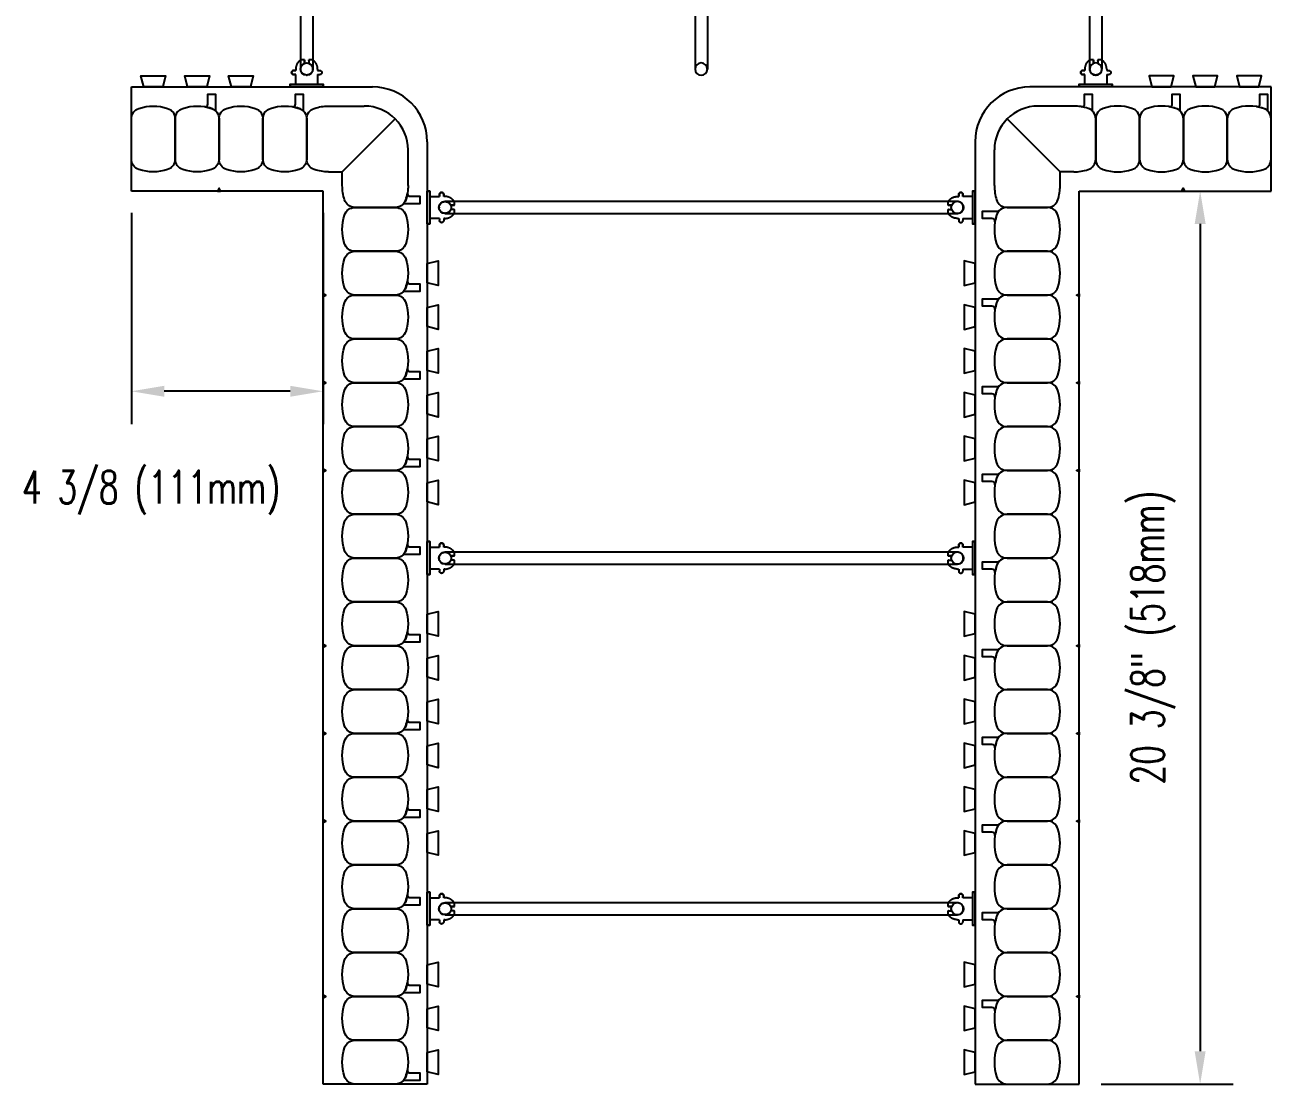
# Model space of a CAD drawing. Header units: inches. Extents: x 433.2 to 489.5, y 275.3 to 333.3.
# Drawn here: x 461.03 to 489.46, y 288.62 to 312.78 of the extents above; entities that cross this region are included whole.
import ezdxf

# ---------------------------------------------------------------- set-up
doc = ezdxf.new("R2010")
doc.units = ezdxf.units.IN
doc.header["$MEASUREMENT"] = 0
for name, color, linetype in [('line25', 2, 'Continuous'), ('LINE50', 5, 'Continuous'), ('LINE9', 9, 'Continuous'), ('TEXT', 4, 'Continuous')]:
    doc.layers.add(name, color=color, linetype=linetype)
doc.styles.add('DIM', font='romans.shx', dxfattribs={"width": 0.7})
doc.dimstyles.new('ext_8', dxfattribs={"dimscale": 8, "dimtxt": 0.09375, "dimasz": 0.09375, "dimexe": 0.09375, "dimexo": 0.0625, "dimgap": 0.0625, "dimtad": 1, "dimdec": 3, "dimzin": 3, "dimdsep": 46, "dimlunit": 4, "dimtxsty": 'DIM', "dimcen": 0.09, "dimdle": 0.09375, "dimclrt": 4, "dimadec": 0, "dimazin": 0, "dimtfac": 1, "dimtdec": 3, "dimtmove": 2, "dimatfit": 3, "dimfxl": 0, "dimfrac": 2, "dimtolj": 1, "dimtzin": 0, "dimarcsym": 0})

# ---------------------------------------------------------------- blocks, each defined once
blk = doc.blocks.new('*D33')
at = {"layer": 'Defpoints', "color": 0}
for p in [(485.08, 308.994), (485.08, 288.619), (487.837, 288.619)]:
    blk.add_point(p, dxfattribs=at)
at = {"layer": 'TEXT', "color": 0, "lineweight": -2}
for p, q in [((485.58, 308.994), (488.587, 308.994)), ((487.837, 308.244), (487.837, 289.369)), ((485.58, 288.619), (488.587, 288.619))]:
    blk.add_line(p, q, dxfattribs=at)
at = {"layer": 'TEXT', "color": 0}
for points in [[(487.712, 308.244), (487.962, 308.244), (487.837, 308.994)], [(487.712, 289.369), (487.962, 289.369), (487.837, 288.619)]]:
    blk.add_solid(points, dxfattribs=at)
at = {"layer": 'TEXT', "color": 4, "insert": (486.765, 298.806), "char_height": 0.75, "attachment_point": 5, "rotation": 90, "style": 'DIM'}
blk.add_mtext('\\A1;20 3/8" (518mm)', dxfattribs=at)
blk = doc.blocks.new('Connector')
blk.add_point((0.271, 0))
at = {"layer": 'LINE9'}
for p, q in [((0, 0.375), (0, -0.375)), ((0.062, -0.375), (0.062, 0.375)), ((0.281, 0.25), (0.062, 0.25))]:
    blk.add_line(p, q, dxfattribs=at)
for points, weights in [([(0.007, 0.375), (0.004, 0.375), (0, 0.375)], [1, 0.972587069138, 0.950305488115]), ([(0.327, 0.343), (0.308, 0.343), (0.281, 0.317), (0.281, 0.297)], [1, 0.85355339, 0.85355339, 1]), ([(0.328, 0.343), (0.327, 0.343), (0.327, 0.343)], [1, 0.70710678, 1]), ([(0.375, 0.297), (0.375, 0.317), (0.348, 0.343), (0.329, 0.343)], [1, 0.85355339, 0.85355339, 1]), ([(0.406, 0.25), (0.546, 0.25), (0.619, 0.131)], [0.958404415409, 0.794674173519, 0.864651571113]), ([(0.619, 0.052), (0.612, 0.049), (0.604, 0.049)], [0.83615024178, 0.892081430621, 1]), ([(0.619, -0.131), (0.546, -0.25), (0.406, -0.25)], [0.864651574428, 0.794674169686, 0.958404415195]), ([(0.604, -0.049), (0.612, -0.049), (0.619, -0.052)], [1, 0.89208144177, 0.836150253337]), ([(0, -0.375), (0.004, -0.375), (0.007, -0.375)], [0.950305488115, 0.972587069138, 1]), ([(0.281, -0.297), (0.281, -0.317), (0.308, -0.343), (0.327, -0.343)], [1, 0.85355339, 0.85355339, 1]), ([(0.327, -0.343), (0.281, -0.343), (0.281, -0.297)], [1, 0.70710678, 1]), ([(0.329, -0.343), (0.348, -0.343), (0.375, -0.317), (0.375, -0.297)], [1, 0.85355339, 0.85355339, 1]), ([(0.375, -0.297), (0.375, -0.343), (0.329, -0.343)], [1, 0.70710678, 1])]:
    blk.add_rational_spline(points, weights, degree=2, dxfattribs=at)
for points, degree in [([(0, 0.375), (0.002, 0.375), (0.005, 0.375), (0.007, 0.375)], 3), ([(0.007, 0.375), (0.021, 0.375), (0.051, 0.375), (0.062, 0.375), (0.062, 0.375)], 3), ([(0.281, 0.25), (0.281, 0.297)], 1), ([(0.327, 0.343), (0.327, 0.343), (0.328, 0.343), (0.328, 0.343)], 3), ([(0.328, 0.343), (0.329, 0.343), (0.329, 0.343), (0.329, 0.343)], 3), ([(0.375, 0.25), (0.375, 0.297)], 1), ([(0.406, 0.25), (0.375, 0.25)], 1), ([(0.406, 0.25), (0.406, 0.25)], 1), ([(0.406, 0.25), (0.406, 0.25)], 1), ([(0.406, 0.25), (0.406, 0.25)], 1), ([(0.406, 0.25), (0.406, 0.25)], 1), ([(0.406, 0.25), (0.406, 0.25)], 1), ([(0.406, 0.25), (0.406, 0.25)], 1), ([(0.406, 0.25), (0.406, 0.25)], 1), ([(0.406, 0.25), (0.406, 0.25)], 1), ([(0.406, 0.25), (0.406, 0.25)], 1), ([(0.406, 0.25), (0.406, 0.25)], 1), ([(0.406, 0.25), (0.406, 0.25)], 1), ([(0.406, 0.25), (0.406, 0.25)], 1), ([(0.406, 0.25), (0.406, 0.25)], 1), ([(0.406, 0.25), (0.406, 0.25)], 1), ([(0.406, 0.25), (0.406, 0.25)], 1), ([(0.406, 0.25), (0.406, 0.25)], 1), ([(0.406, 0.25), (0.406, 0.25)], 1), ([(0.406, 0.25), (0.406, 0.25)], 1), ([(0.406, 0.25), (0.406, 0.25)], 1), ([(0.406, 0.25), (0.406, 0.25)], 1), ([(0.406, 0.25), (0.406, 0.25)], 1), ([(0.406, 0.25), (0.406, 0.25)], 1), ([(0.406, 0.25), (0.406, 0.25)], 1), ([(0.406, 0.25), (0.406, 0.25)], 1), ([(0.604, 0.049), (0.532, 0.049)], 1), ([(0.532, 0.049), (0.532, 0.049)], 1), ([(0.532, 0.049), (0.532, 0.049)], 1), ([(0.532, 0.049), (0.532, 0.049)], 1), ([(0.532, 0.049), (0.532, 0.049)], 1), ([(0.532, 0.049), (0.532, 0.049)], 1), ([(0.532, 0.049), (0.532, 0.049)], 1), ([(0.532, 0.049), (0.532, 0.049)], 1), ([(0.532, 0.049), (0.532, 0.049)], 1), ([(0.532, 0.049), (0.532, 0.049)], 1), ([(0.532, 0.049), (0.532, 0.049)], 1), ([(0.604, 0.049), (0.609, 0.049), (0.614, 0.05), (0.619, 0.052)], 3), ([(0.604, 0.049), (0.604, 0.049)], 1), ([(0.604, 0.049), (0.604, 0.049)], 1), ([(0.604, 0.049), (0.604, 0.049)], 1), ([(0.604, 0.049), (0.604, 0.049)], 1), ([(0.619, 0.131), (0.619, 0.052)], 1), ([(0.619, 0.131), (0.619, 0.131)], 1), ([(0.619, 0.131), (0.619, 0.131)], 1), ([(0.619, 0.131), (0.619, 0.131)], 1), ([(0.619, 0.131), (0.619, 0.131)], 1), ([(0.062, -0.25), (0.281, -0.25)], 1), ([(0.281, -0.297), (0.281, -0.25)], 1), ([(0.281, -0.25), (0.281, -0.297)], 1), ([(0.375, -0.25), (0.375, -0.297)], 1), ([(0.375, -0.297), (0.375, -0.25)], 1), ([(0.406, -0.25), (0.375, -0.25)], 1), ([(0.406, -0.25), (0.406, -0.25)], 1), ([(0.406, -0.25), (0.406, -0.25)], 1), ([(0.406, -0.25), (0.406, -0.25)], 1), ([(0.406, -0.25), (0.406, -0.25)], 1), ([(0.406, -0.25), (0.406, -0.25)], 1), ([(0.406, -0.25), (0.406, -0.25)], 1), ([(0.406, -0.25), (0.406, -0.25)], 1), ([(0.406, -0.25), (0.406, -0.25)], 1), ([(0.406, -0.25), (0.406, -0.25)], 1), ([(0.406, -0.25), (0.406, -0.25)], 1), ([(0.406, -0.25), (0.406, -0.25)], 1), ([(0.532, -0.049), (0.604, -0.049)], 1), ([(0.604, -0.049), (0.58, -0.049), (0.556, -0.049), (0.532, -0.049)], 3), ([(0.532, -0.049), (0.532, -0.049)], 1), ([(0.532, -0.049), (0.532, -0.049)], 1), ([(0.532, -0.049), (0.532, -0.049)], 1), ([(0.532, -0.049), (0.532, -0.049)], 1), ([(0.619, -0.052), (0.614, -0.05), (0.609, -0.049), (0.604, -0.049)], 3), ([(0.604, -0.049), (0.604, -0.049)], 1), ([(0.604, -0.049), (0.604, -0.049)], 1), ([(0.604, -0.049), (0.604, -0.049)], 1), ([(0.604, -0.049), (0.604, -0.049)], 1), ([(0.604, -0.049), (0.604, -0.049)], 1), ([(0.604, -0.049), (0.604, -0.049)], 1), ([(0.604, -0.049), (0.604, -0.049)], 1), ([(0.604, -0.049), (0.604, -0.049)], 1), ([(0.619, -0.052), (0.619, -0.131)], 1), ([(0.619, -0.131), (0.619, -0.131)], 1), ([(0.619, -0.131), (0.619, -0.131)], 1), ([(0.619, -0.131), (0.619, -0.131)], 1), ([(0.619, -0.131), (0.619, -0.131)], 1), ([(0.007, -0.375), (0.005, -0.375), (0.002, -0.375), (0, -0.375)], 3), ([(0.062, -0.375), (0.062, -0.375), (0.051, -0.375), (0.021, -0.375), (0.007, -0.375)], 3), ([(0.328, -0.343), (0.328, -0.343), (0.327, -0.343), (0.327, -0.343)], 3), ([(0.329, -0.343), (0.329, -0.343), (0.329, -0.343), (0.328, -0.343)], 3)]:
    blk.add_open_spline(points, degree=degree, dxfattribs=at)
for points, weights, knots in [([(0.062, 0.375), (0.062, 0.375), (0.046, 0.375), (0.03, 0.375), (0.007, 0.375)], [0.868718858569, 0.861102746415, 1, 0.861102734288, 0.868718859898], [0, 0, 0, 0.5, 0.5, 1, 1, 1]), ([(0.532, 0.049), (0.472, 0.203), (0.333, 0.113), (0.157, 0), (0.333, -0.113), (0.472, -0.203), (0.532, -0.049)], [0.899508922286, 0.599718215298, 1, 0.54226024, 1, 0.599718224335, 0.899508908749], [0, 0, 0, 0.318112, 0.318112, 0.681888, 0.681888, 1, 1, 1]), ([(0.007, -0.375), (0.03, -0.375), (0.046, -0.375), (0.062, -0.375), (0.062, -0.375)], [0.868718859319, 0.861102739573, 1, 0.861102742958, 0.868718858948], [0, 0, 0, 0.5, 0.5, 1, 1, 1])]:
    blk.add_rational_spline(points, weights, degree=2, knots=knots, dxfattribs=at)
blk = doc.blocks.new('*D34')
at = {"layer": 'Defpoints', "color": 0}
for p in [(463.455, 308.994), (467.83, 308.994), (463.455, 304.425)]:
    blk.add_point(p, dxfattribs=at)
at = {"layer": 'TEXT', "color": 0, "lineweight": -2}
for p, q in [((463.455, 308.494), (463.455, 303.675)), ((467.83, 308.494), (467.83, 303.675)), ((467.08, 304.425), (464.205, 304.425))]:
    blk.add_line(p, q, dxfattribs=at)
at = {"layer": 'TEXT', "color": 0}
for points in [[(464.205, 304.55), (464.205, 304.3), (463.455, 304.425)], [(467.08, 304.55), (467.08, 304.3), (467.83, 304.425)]]:
    blk.add_solid(points, dxfattribs=at)
at = {"layer": 'TEXT', "color": 4, "insert": (463.907, 302.111), "char_height": 0.75, "attachment_point": 5, "style": 'DIM'}
blk.add_mtext('\\A1;4 3/8 (111mm)', dxfattribs=at)
blk = doc.blocks.new('WEB_12_CENTRE_TOP')
for p, q in [((11.688, 0.141), (0, 0.141)), ((11.688, -0.141), (0, -0.141))]:
    blk.add_line(p, q)
for centre in [(0, 0), (11.688, 0)]:
    blk.add_circle(centre, 0.141)

msp = doc.modelspace()

# ---------------------------------------------------------------- linework, layer by layer
at = {"layer": 'line25'}
for p, q in [((463.4552, 311.3689), (468.9552, 311.3689)), ((489.4552, 311.3689), (483.9552, 311.3689)), ((470.2052, 310.1189), (470.2052, 288.6189)), ((482.7052, 310.1189), (482.7052, 288.6189))]:
    msp.add_line(p, q, dxfattribs=at)
for points in [[(463.7364, 311.3689), (463.674, 311.6189), (464.2364, 311.6189), (464.174, 311.3689)], [(464.7364, 311.3689), (464.674, 311.6189), (465.2364, 311.6189), (465.174, 311.3689)], [(465.7364, 311.3689), (465.674, 311.6189), (466.2364, 311.6189), (466.174, 311.3689)], [(487.174, 311.3689), (487.2364, 311.6189), (486.674, 311.6189), (486.7364, 311.3689)], [(488.174, 311.3689), (488.2364, 311.6189), (487.674, 311.6189), (487.7364, 311.3689)], [(489.174, 311.3689), (489.2364, 311.6189), (488.674, 311.6189), (488.7364, 311.3689)], [(470.2052, 307.3377), (470.4552, 307.4), (470.4552, 306.8377), (470.2052, 306.9)], [(482.7052, 307.3377), (482.4552, 307.4), (482.4552, 306.8377), (482.7052, 306.9)], [(470.2052, 306.3377), (470.4552, 306.4), (470.4552, 305.8377), (470.2052, 305.9)], [(482.7052, 306.3377), (482.4552, 306.4), (482.4552, 305.8377), (482.7052, 305.9)], [(470.2052, 305.3377), (470.4552, 305.4), (470.4552, 304.8377), (470.2052, 304.9)], [(482.7052, 305.3377), (482.4552, 305.4), (482.4552, 304.8377), (482.7052, 304.9)], [(470.2052, 304.3377), (470.4552, 304.4), (470.4552, 303.8377), (470.2052, 303.9)], [(482.7052, 304.3377), (482.4552, 304.4), (482.4552, 303.8377), (482.7052, 303.9)], [(470.2052, 303.3377), (470.4552, 303.4), (470.4552, 302.8377), (470.2052, 302.9)], [(482.7052, 303.3377), (482.4552, 303.4), (482.4552, 302.8377), (482.7052, 302.9)], [(470.2052, 302.3377), (470.4552, 302.4), (470.4552, 301.8377), (470.2052, 301.9)], [(482.7052, 302.3377), (482.4552, 302.4), (482.4552, 301.8377), (482.7052, 301.9)], [(470.2052, 299.3377), (470.4552, 299.4), (470.4552, 298.8377), (470.2052, 298.9)], [(482.7052, 299.3377), (482.4552, 299.4), (482.4552, 298.8377), (482.7052, 298.9)], [(470.2052, 298.3377), (470.4552, 298.4), (470.4552, 297.8377), (470.2052, 297.9)], [(482.7052, 298.3377), (482.4552, 298.4), (482.4552, 297.8377), (482.7052, 297.9)], [(470.2052, 297.3377), (470.4552, 297.4), (470.4552, 296.8377), (470.2052, 296.9)], [(482.7052, 297.3377), (482.4552, 297.4), (482.4552, 296.8377), (482.7052, 296.9)], [(470.2052, 296.3377), (470.4552, 296.4), (470.4552, 295.8377), (470.2052, 295.9)], [(482.7052, 296.3377), (482.4552, 296.4), (482.4552, 295.8377), (482.7052, 295.9)], [(470.2052, 295.3377), (470.4552, 295.4), (470.4552, 294.8377), (470.2052, 294.9)], [(482.7052, 295.3377), (482.4552, 295.4), (482.4552, 294.8377), (482.7052, 294.9)], [(470.2052, 294.3377), (470.4552, 294.4), (470.4552, 293.8377), (470.2052, 293.9)], [(482.7052, 294.3377), (482.4552, 294.4), (482.4552, 293.8377), (482.7052, 293.9)], [(470.2052, 291.3377), (470.4552, 291.4), (470.4552, 290.8377), (470.2052, 290.9)], [(482.7052, 291.3377), (482.4552, 291.4), (482.4552, 290.8377), (482.7052, 290.9)], [(470.2052, 290.3377), (470.4552, 290.4), (470.4552, 289.8377), (470.2052, 289.9)], [(482.7052, 290.3377), (482.4552, 290.4), (482.4552, 289.8377), (482.7052, 289.9)], [(470.2052, 289.3377), (470.4552, 289.4), (470.4552, 288.8377), (470.2052, 288.9)], [(482.7052, 289.3377), (482.4552, 289.4), (482.4552, 288.8377), (482.7052, 288.9)]]:
    msp.add_lwpolyline(points, close=True, dxfattribs=at)
for centre, start, end in [((468.9552, 310.1189), 0, 90), ((483.9552, 310.1189), 90, 180)]:
    msp.add_arc(centre, 1.25, start, end, dxfattribs=at)
at = {"layer": 'LINE50'}
for p, q in [((463.4552, 308.9939), (463.4552, 311.3689)), ((489.4552, 308.9939), (489.4552, 311.3689)), ((467.8302, 308.9939), (463.4552, 308.9939)), ((467.8302, 288.6189), (467.8302, 308.9939)), ((485.0802, 288.6189), (485.0802, 308.9939)), ((485.0802, 308.9939), (489.4552, 308.9939)), ((470.2052, 288.6189), (467.8302, 288.6189)), ((482.7052, 288.6189), (485.0802, 288.6189))]:
    msp.add_line(p, q, dxfattribs=at)
at = {"layer": 'LINE9'}
for p, q in [((467.9552, 310.9314), (468.7677, 310.9314)), ((484.9552, 310.9314), (484.1427, 310.9314)), ((468.2677, 309.4314), (469.4748, 310.6385)), ((484.6427, 309.4314), (483.4356, 310.6385)), ((469.7677, 309.1189), (469.7677, 309.9314)), ((483.1427, 309.1189), (483.1427, 309.9314)), ((467.9552, 309.4314), (468.2677, 309.4314)), ((468.2677, 309.1189), (468.2677, 309.4314)), ((484.6427, 309.1189), (484.6427, 309.4314)), ((484.9552, 309.4314), (484.6427, 309.4314))]:
    msp.add_line(p, q, dxfattribs=at)
for points in [[(465.2821, 310.8798, 0.0372667), (465.1284, 310.9172, 0.4630356), (465.2011, 310.9788), (465.2011, 311.2004), (465.372, 311.2004), (465.372, 310.8543, 0.1890024), (465.3886, 310.8119, 0.1284074)], [(467.2821, 310.8798, 0.0372667), (467.1284, 310.9172, 0.4630356), (467.2011, 310.9788), (467.2011, 311.2004), (467.372, 311.2004), (467.372, 310.8543, 0.1890024), (467.3886, 310.8119, 0.1284074)], [(485.2821, 310.8798, 0.0372667), (485.1284, 310.9172, 0.4630356), (485.2011, 310.9788), (485.2011, 311.2004), (485.372, 311.2004), (485.372, 310.8543, 0.1890024), (485.3886, 310.8119, 0.1284074)], [(487.2821, 310.8798, 0.0372667), (487.1284, 310.9172, 0.4630356), (487.2011, 310.9788), (487.2011, 311.2004), (487.372, 311.2004), (487.372, 310.8543, 0.1890024), (487.3886, 310.8119, 0.1284074)], [(489.2821, 310.8798, 0.0372667), (489.1284, 310.9172, 0.4630356), (489.2011, 310.9788), (489.2011, 311.2004), (489.372, 311.2004), (489.372, 310.8543, 0.1890024), (489.3886, 310.8119, 0.1284074)], [(463.6283, 310.8798, -0.1576708), (464.2821, 310.8798, -0.3253046), (464.4552, 310.642), (464.4552, 309.7208, -0.3253046), (464.2821, 309.4829, -0.1576708), (463.6283, 309.4829, -0.3253046), (463.4552, 309.7208), (463.4552, 310.642, -0.3253046)], [(464.6283, 310.8798, -0.1576708), (465.2821, 310.8798, -0.3253046), (465.4552, 310.642), (465.4552, 309.7208, -0.3253046), (465.2821, 309.4829, -0.1576708), (464.6283, 309.4829, -0.3253046), (464.4552, 309.7208), (464.4552, 310.642, -0.3253046)], [(465.6283, 310.8798, -0.1576708), (466.2821, 310.8798, -0.3253046), (466.4552, 310.642), (466.4552, 309.7208, -0.3253046), (466.2821, 309.4829, -0.1576708), (465.6283, 309.4829, -0.3253046), (465.4552, 309.7208), (465.4552, 310.642, -0.3253046)], [(466.6283, 310.8798, -0.1576708), (467.2821, 310.8798, -0.3253046), (467.4552, 310.642), (467.4552, 309.7208, -0.3253046), (467.2821, 309.4829, -0.1576708), (466.6283, 309.4829, -0.3253046), (466.4552, 309.7208), (466.4552, 310.642, -0.3253046)], [(486.2821, 310.8798, 0.1576708), (485.6283, 310.8798, 0.3253046), (485.4552, 310.642), (485.4552, 309.7208, 0.3253046), (485.6283, 309.4829, 0.1576708), (486.2821, 309.4829, 0.3253046), (486.4552, 309.7208), (486.4552, 310.642, 0.3253046)], [(487.2821, 310.8798, 0.1576708), (486.6283, 310.8798, 0.3253046), (486.4552, 310.642), (486.4552, 309.7208, 0.3253046), (486.6283, 309.4829, 0.1576708), (487.2821, 309.4829, 0.3253046), (487.4552, 309.7208), (487.4552, 310.642, 0.3253046)], [(488.2821, 310.8798, 0.1576708), (487.6283, 310.8798, 0.3253046), (487.4552, 310.642), (487.4552, 309.7208, 0.3253046), (487.6283, 309.4829, 0.1576708), (488.2821, 309.4829, 0.3253046), (488.4552, 309.7208), (488.4552, 310.642, 0.3253046)], [(489.2821, 310.8798, 0.1576708), (488.6283, 310.8798, 0.3253046), (488.4552, 310.642), (488.4552, 309.7208, 0.3253046), (488.6283, 309.4829, 0.1576708), (489.2821, 309.4829, 0.3253046), (489.4552, 309.7208), (489.4552, 310.642, 0.3253046)], [(469.7162, 308.792, 0.0372667), (469.7535, 308.9457, 0.4630356), (469.8152, 308.873), (470.0368, 308.873), (470.0368, 308.7021), (469.6907, 308.7021, 0.1890024), (469.6482, 308.6855, 0.1284074)], [(469.7162, 308.4458, -0.1576708), (469.7162, 307.792, -0.3253046), (469.4783, 307.6189), (468.5571, 307.6189, -0.3253046), (468.3193, 307.792, -0.1576708), (468.3193, 308.4458, -0.3253046), (468.5571, 308.6189), (469.4783, 308.6189, -0.3253046)], [(483.1943, 308.4458, 0.0372667), (483.1569, 308.2921, 0.4630356), (483.0953, 308.3648), (482.8737, 308.3648), (482.8737, 308.5356), (483.2198, 308.5356, 0.1890024), (483.2622, 308.5523, 0.1284074)], [(483.1943, 308.4458, 0.1576708), (483.1943, 307.792, 0.3253046), (483.4321, 307.6189), (484.3533, 307.6189, 0.3253046), (484.5912, 307.792, 0.1576708), (484.5912, 308.4458, 0.3253046), (484.3533, 308.6189), (483.4321, 308.6189, 0.3253046)], [(469.7162, 307.4458, -0.1576708), (469.7162, 306.792, -0.3253046), (469.4783, 306.6189), (468.5571, 306.6189, -0.3253046), (468.3193, 306.792, -0.1576708), (468.3193, 307.4458, -0.3253046), (468.5571, 307.6189), (469.4783, 307.6189, -0.3253046)], [(483.1943, 307.4458, 0.1576708), (483.1943, 306.792, 0.3253046), (483.4321, 306.6189), (484.3533, 306.6189, 0.3253046), (484.5912, 306.792, 0.1576708), (484.5912, 307.4458, 0.3253046), (484.3533, 307.6189), (483.4321, 307.6189, 0.3253046)], [(469.7162, 306.792, 0.0372667), (469.7535, 306.9457, 0.4630356), (469.8152, 306.873), (470.0368, 306.873), (470.0368, 306.7021), (469.6907, 306.7021, 0.1890024), (469.6482, 306.6855, 0.1284074)], [(469.7162, 306.4458, -0.1576708), (469.7162, 305.792, -0.3253046), (469.4783, 305.6189), (468.5571, 305.6189, -0.3253046), (468.3193, 305.792, -0.1576708), (468.3193, 306.4458, -0.3253046), (468.5571, 306.6189), (469.4783, 306.6189, -0.3253046)], [(483.1943, 306.4458, 0.0372667), (483.1569, 306.2921, 0.4630356), (483.0953, 306.3648), (482.8737, 306.3648), (482.8737, 306.5356), (483.2198, 306.5356, 0.1890024), (483.2622, 306.5523, 0.1284074)], [(483.1943, 306.4458, 0.1576708), (483.1943, 305.792, 0.3253046), (483.4321, 305.6189), (484.3533, 305.6189, 0.3253046), (484.5912, 305.792, 0.1576708), (484.5912, 306.4458, 0.3253046), (484.3533, 306.6189), (483.4321, 306.6189, 0.3253046)], [(469.7162, 305.4458, -0.1576708), (469.7162, 304.792, -0.3253046), (469.4783, 304.6189), (468.5571, 304.6189, -0.3253046), (468.3193, 304.792, -0.1576708), (468.3193, 305.4458, -0.3253046), (468.5571, 305.6189), (469.4783, 305.6189, -0.3253046)], [(483.1943, 305.4458, 0.1576708), (483.1943, 304.792, 0.3253046), (483.4321, 304.6189), (484.3533, 304.6189, 0.3253046), (484.5912, 304.792, 0.1576708), (484.5912, 305.4458, 0.3253046), (484.3533, 305.6189), (483.4321, 305.6189, 0.3253046)], [(469.7162, 304.792, 0.0372667), (469.7535, 304.9457, 0.4630356), (469.8152, 304.873), (470.0368, 304.873), (470.0368, 304.7021), (469.6907, 304.7021, 0.1890024), (469.6482, 304.6855, 0.1284074)], [(469.7162, 304.4458, -0.1576708), (469.7162, 303.792, -0.3253046), (469.4783, 303.6189), (468.5571, 303.6189, -0.3253046), (468.3193, 303.792, -0.1576708), (468.3193, 304.4458, -0.3253046), (468.5571, 304.6189), (469.4783, 304.6189, -0.3253046)], [(483.1943, 304.4458, 0.0372667), (483.1569, 304.2921, 0.4630356), (483.0953, 304.3648), (482.8737, 304.3648), (482.8737, 304.5356), (483.2198, 304.5356, 0.1890024), (483.2622, 304.5523, 0.1284074)], [(483.1943, 304.4458, 0.1576708), (483.1943, 303.792, 0.3253046), (483.4321, 303.6189), (484.3533, 303.6189, 0.3253046), (484.5912, 303.792, 0.1576708), (484.5912, 304.4458, 0.3253046), (484.3533, 304.6189), (483.4321, 304.6189, 0.3253046)], [(469.7162, 303.4458, -0.1576708), (469.7162, 302.792, -0.3253046), (469.4783, 302.6189), (468.5571, 302.6189, -0.3253046), (468.3193, 302.792, -0.1576708), (468.3193, 303.4458, -0.3253046), (468.5571, 303.6189), (469.4783, 303.6189, -0.3253046)], [(483.1943, 303.4458, 0.1576708), (483.1943, 302.792, 0.3253046), (483.4321, 302.6189), (484.3533, 302.6189, 0.3253046), (484.5912, 302.792, 0.1576708), (484.5912, 303.4458, 0.3253046), (484.3533, 303.6189), (483.4321, 303.6189, 0.3253046)], [(469.7162, 302.792, 0.0372667), (469.7535, 302.9457, 0.4630356), (469.8152, 302.873), (470.0368, 302.873), (470.0368, 302.7021), (469.6907, 302.7021, 0.1890024), (469.6482, 302.6855, 0.1284074)], [(469.7162, 302.4458, -0.1576708), (469.7162, 301.792, -0.3253046), (469.4783, 301.6189), (468.5571, 301.6189, -0.3253046), (468.3193, 301.792, -0.1576708), (468.3193, 302.4458, -0.3253046), (468.5571, 302.6189), (469.4783, 302.6189, -0.3253046)], [(483.1943, 302.4458, 0.0372667), (483.1569, 302.2921, 0.4630356), (483.0953, 302.3648), (482.8737, 302.3648), (482.8737, 302.5356), (483.2198, 302.5356, 0.1890024), (483.2622, 302.5523, 0.1284074)], [(483.1943, 302.4458, 0.1576708), (483.1943, 301.792, 0.3253046), (483.4321, 301.6189), (484.3533, 301.6189, 0.3253046), (484.5912, 301.792, 0.1576708), (484.5912, 302.4458, 0.3253046), (484.3533, 302.6189), (483.4321, 302.6189, 0.3253046)], [(469.7162, 301.4458, -0.1576708), (469.7162, 300.792, -0.3253046), (469.4783, 300.6189), (468.5571, 300.6189, -0.3253046), (468.3193, 300.792, -0.1576708), (468.3193, 301.4458, -0.3253046), (468.5571, 301.6189), (469.4783, 301.6189, -0.3253046)], [(483.1943, 301.4458, 0.1576708), (483.1943, 300.792, 0.3253046), (483.4321, 300.6189), (484.3533, 300.6189, 0.3253046), (484.5912, 300.792, 0.1576708), (484.5912, 301.4458, 0.3253046), (484.3533, 301.6189), (483.4321, 301.6189, 0.3253046)], [(469.7162, 300.792, 0.0372667), (469.7535, 300.9457, 0.4630356), (469.8152, 300.873), (470.0368, 300.873), (470.0368, 300.7021), (469.6907, 300.7021, 0.1890024), (469.6482, 300.6855, 0.1284074)], [(469.7162, 300.4458, -0.1576708), (469.7162, 299.792, -0.3253046), (469.4783, 299.6189), (468.5571, 299.6189, -0.3253046), (468.3193, 299.792, -0.1576708), (468.3193, 300.4458, -0.3253046), (468.5571, 300.6189), (469.4783, 300.6189, -0.3253046)], [(483.1943, 300.4458, 0.0372667), (483.1569, 300.2921, 0.4630356), (483.0953, 300.3648), (482.8737, 300.3648), (482.8737, 300.5356), (483.2198, 300.5356, 0.1890024), (483.2622, 300.5523, 0.1284074)], [(483.1943, 300.4458, 0.1576708), (483.1943, 299.792, 0.3253046), (483.4321, 299.6189), (484.3533, 299.6189, 0.3253046), (484.5912, 299.792, 0.1576708), (484.5912, 300.4458, 0.3253046), (484.3533, 300.6189), (483.4321, 300.6189, 0.3253046)], [(469.7162, 299.4458, -0.1576708), (469.7162, 298.792, -0.3253046), (469.4783, 298.6189), (468.5571, 298.6189, -0.3253046), (468.3193, 298.792, -0.1576708), (468.3193, 299.4458, -0.3253046), (468.5571, 299.6189), (469.4783, 299.6189, -0.3253046)], [(483.1943, 299.4458, 0.1576708), (483.1943, 298.792, 0.3253046), (483.4321, 298.6189), (484.3533, 298.6189, 0.3253046), (484.5912, 298.792, 0.1576708), (484.5912, 299.4458, 0.3253046), (484.3533, 299.6189), (483.4321, 299.6189, 0.3253046)], [(469.7162, 298.792, 0.0372667), (469.7535, 298.9457, 0.4630356), (469.8152, 298.873), (470.0368, 298.873), (470.0368, 298.7021), (469.6907, 298.7021, 0.1890024), (469.6482, 298.6855, 0.1284074)], [(469.7162, 298.4458, -0.1576708), (469.7162, 297.792, -0.3253046), (469.4783, 297.6189), (468.5571, 297.6189, -0.3253046), (468.3193, 297.792, -0.1576708), (468.3193, 298.4458, -0.3253046), (468.5571, 298.6189), (469.4783, 298.6189, -0.3253046)], [(483.1943, 298.4458, 0.0372667), (483.1569, 298.2921, 0.4630356), (483.0953, 298.3648), (482.8737, 298.3648), (482.8737, 298.5356), (483.2198, 298.5356, 0.1890024), (483.2622, 298.5523, 0.1284074)], [(483.1943, 298.4458, 0.1576708), (483.1943, 297.792, 0.3253046), (483.4321, 297.6189), (484.3533, 297.6189, 0.3253046), (484.5912, 297.792, 0.1576708), (484.5912, 298.4458, 0.3253046), (484.3533, 298.6189), (483.4321, 298.6189, 0.3253046)], [(469.7162, 297.4458, -0.1576708), (469.7162, 296.792, -0.3253046), (469.4783, 296.6189), (468.5571, 296.6189, -0.3253046), (468.3193, 296.792, -0.1576708), (468.3193, 297.4458, -0.3253046), (468.5571, 297.6189), (469.4783, 297.6189, -0.3253046)], [(483.1943, 297.4458, 0.1576708), (483.1943, 296.792, 0.3253046), (483.4321, 296.6189), (484.3533, 296.6189, 0.3253046), (484.5912, 296.792, 0.1576708), (484.5912, 297.4458, 0.3253046), (484.3533, 297.6189), (483.4321, 297.6189, 0.3253046)], [(469.7162, 296.792, 0.0372667), (469.7535, 296.9457, 0.4630356), (469.8152, 296.873), (470.0368, 296.873), (470.0368, 296.7021), (469.6907, 296.7021, 0.1890024), (469.6482, 296.6855, 0.1284074)], [(469.7162, 296.4458, -0.1576708), (469.7162, 295.792, -0.3253046), (469.4783, 295.6189), (468.5571, 295.6189, -0.3253046), (468.3193, 295.792, -0.1576708), (468.3193, 296.4458, -0.3253046), (468.5571, 296.6189), (469.4783, 296.6189, -0.3253046)], [(483.1943, 296.4458, 0.0372667), (483.1569, 296.2921, 0.4630356), (483.0953, 296.3648), (482.8737, 296.3648), (482.8737, 296.5356), (483.2198, 296.5356, 0.1890024), (483.2622, 296.5523, 0.1284074)], [(483.1943, 296.4458, 0.1576708), (483.1943, 295.792, 0.3253046), (483.4321, 295.6189), (484.3533, 295.6189, 0.3253046), (484.5912, 295.792, 0.1576708), (484.5912, 296.4458, 0.3253046), (484.3533, 296.6189), (483.4321, 296.6189, 0.3253046)], [(469.7162, 295.4458, -0.1576708), (469.7162, 294.792, -0.3253046), (469.4783, 294.6189), (468.5571, 294.6189, -0.3253046), (468.3193, 294.792, -0.1576708), (468.3193, 295.4458, -0.3253046), (468.5571, 295.6189), (469.4783, 295.6189, -0.3253046)], [(483.1943, 295.4458, 0.1576708), (483.1943, 294.792, 0.3253046), (483.4321, 294.6189), (484.3533, 294.6189, 0.3253046), (484.5912, 294.792, 0.1576708), (484.5912, 295.4458, 0.3253046), (484.3533, 295.6189), (483.4321, 295.6189, 0.3253046)], [(469.7162, 294.792, 0.0372667), (469.7535, 294.9457, 0.4630356), (469.8152, 294.873), (470.0368, 294.873), (470.0368, 294.7021), (469.6907, 294.7021, 0.1890024), (469.6482, 294.6855, 0.1284074)], [(469.7162, 294.4458, -0.1576708), (469.7162, 293.792, -0.3253046), (469.4783, 293.6189), (468.5571, 293.6189, -0.3253046), (468.3193, 293.792, -0.1576708), (468.3193, 294.4458, -0.3253046), (468.5571, 294.6189), (469.4783, 294.6189, -0.3253046)], [(483.1943, 294.4458, 0.0372667), (483.1569, 294.2921, 0.4630356), (483.0953, 294.3648), (482.8737, 294.3648), (482.8737, 294.5356), (483.2198, 294.5356, 0.1890024), (483.2622, 294.5523, 0.1284074)], [(483.1943, 294.4458, 0.1576708), (483.1943, 293.792, 0.3253046), (483.4321, 293.6189), (484.3533, 293.6189, 0.3253046), (484.5912, 293.792, 0.1576708), (484.5912, 294.4458, 0.3253046), (484.3533, 294.6189), (483.4321, 294.6189, 0.3253046)], [(469.7162, 293.4458, -0.1576708), (469.7162, 292.792, -0.3253046), (469.4783, 292.6189), (468.5571, 292.6189, -0.3253046), (468.3193, 292.792, -0.1576708), (468.3193, 293.4458, -0.3253046), (468.5571, 293.6189), (469.4783, 293.6189, -0.3253046)], [(483.1943, 293.4458, 0.1576708), (483.1943, 292.792, 0.3253046), (483.4321, 292.6189), (484.3533, 292.6189, 0.3253046), (484.5912, 292.792, 0.1576708), (484.5912, 293.4458, 0.3253046), (484.3533, 293.6189), (483.4321, 293.6189, 0.3253046)], [(469.7162, 292.792, 0.0372667), (469.7535, 292.9457, 0.4630356), (469.8152, 292.873), (470.0368, 292.873), (470.0368, 292.7021), (469.6907, 292.7021, 0.1890024), (469.6482, 292.6855, 0.1284074)], [(469.7162, 292.4458, -0.1576708), (469.7162, 291.792, -0.3253046), (469.4783, 291.6189), (468.5571, 291.6189, -0.3253046), (468.3193, 291.792, -0.1576708), (468.3193, 292.4458, -0.3253046), (468.5571, 292.6189), (469.4783, 292.6189, -0.3253046)], [(483.1943, 292.4458, 0.0372667), (483.1569, 292.2921, 0.4630356), (483.0953, 292.3648), (482.8737, 292.3648), (482.8737, 292.5356), (483.2198, 292.5356, 0.1890024), (483.2622, 292.5523, 0.1284074)], [(483.1943, 292.4458, 0.1576708), (483.1943, 291.792, 0.3253046), (483.4321, 291.6189), (484.3533, 291.6189, 0.3253046), (484.5912, 291.792, 0.1576708), (484.5912, 292.4458, 0.3253046), (484.3533, 292.6189), (483.4321, 292.6189, 0.3253046)], [(469.7162, 291.4458, -0.1576708), (469.7162, 290.792, -0.3253046), (469.4783, 290.6189), (468.5571, 290.6189, -0.3253046), (468.3193, 290.792, -0.1576708), (468.3193, 291.4458, -0.3253046), (468.5571, 291.6189), (469.4783, 291.6189, -0.3253046)], [(483.1943, 291.4458, 0.1576708), (483.1943, 290.792, 0.3253046), (483.4321, 290.6189), (484.3533, 290.6189, 0.3253046), (484.5912, 290.792, 0.1576708), (484.5912, 291.4458, 0.3253046), (484.3533, 291.6189), (483.4321, 291.6189, 0.3253046)], [(469.7162, 290.792, 0.0372667), (469.7535, 290.9457, 0.4630356), (469.8152, 290.873), (470.0368, 290.873), (470.0368, 290.7021), (469.6907, 290.7021, 0.1890024), (469.6482, 290.6855, 0.1284074)], [(469.7162, 290.4458, -0.1576708), (469.7162, 289.792, -0.3253046), (469.4783, 289.6189), (468.5571, 289.6189, -0.3253046), (468.3193, 289.792, -0.1576708), (468.3193, 290.4458, -0.3253046), (468.5571, 290.6189), (469.4783, 290.6189, -0.3253046)], [(483.1943, 290.4458, 0.0372667), (483.1569, 290.2921, 0.4630356), (483.0953, 290.3648), (482.8737, 290.3648), (482.8737, 290.5356), (483.2198, 290.5356, 0.1890024), (483.2622, 290.5523, 0.1284074)], [(483.1943, 290.4458, 0.1576708), (483.1943, 289.792, 0.3253046), (483.4321, 289.6189), (484.3533, 289.6189, 0.3253046), (484.5912, 289.792, 0.1576708), (484.5912, 290.4458, 0.3253046), (484.3533, 290.6189), (483.4321, 290.6189, 0.3253046)], [(469.7162, 289.4458, -0.1576708), (469.7162, 288.792, -0.3253046), (469.4783, 288.6189), (468.5571, 288.6189, -0.3253046), (468.3193, 288.792, -0.1576708), (468.3193, 289.4458, -0.3253046), (468.5571, 289.6189), (469.4783, 289.6189, -0.3253046)], [(483.1943, 289.4458, 0.1576708), (483.1943, 288.792, 0.3253046), (483.4321, 288.6189), (484.3533, 288.6189, 0.3253046), (484.5912, 288.792, 0.1576708), (484.5912, 289.4458, 0.3253046), (484.3533, 289.6189), (483.4321, 289.6189, 0.3253046)], [(469.7162, 288.792, 0.0372667), (469.7535, 288.9457, 0.4630356), (469.8152, 288.873), (470.0368, 288.873), (470.0368, 288.7021), (469.6907, 288.7021, 0.1890024), (469.6482, 288.6855, 0.1284074)]]:
    msp.add_lwpolyline(points, format="xyb", close=True, dxfattribs=at)
for points in [[(467.9552, 309.4314, -0.0783514), (467.6283, 309.4829, -0.3253046), (467.4552, 309.7208), (467.4552, 310.642, -0.3253046), (467.6283, 310.8798, -0.1576708)], [(467.6283, 310.8798, -0.0783514), (467.9552, 310.9314, -0.3253046)], [(485.2821, 310.8798, 0.0783514), (484.9552, 310.9314, 0.3253046)], [(484.9552, 309.4314, 0.0783514), (485.2821, 309.4829, 0.3253046), (485.4552, 309.7208), (485.4552, 310.642, 0.3253046), (485.2821, 310.8798, 0.1576708)], [(469.7677, 309.1189, -0.0783514), (469.7162, 308.792, -0.3253046), (469.4783, 308.6189), (468.5571, 308.6189, -0.3253046), (468.3193, 308.792, -0.0783514), (468.2677, 309.1189, -0.3253046)], [(483.1427, 309.1189, 0.0783514), (483.1943, 308.792, 0.3253046), (483.4321, 308.6189), (484.3533, 308.6189, 0.3253046), (484.5912, 308.792, 0.0783514), (484.6427, 309.1189, 0.3253046)]]:
    msp.add_lwpolyline(points, format="xyb", dxfattribs=at)
for points in [[(465.4865, 308.9939), (465.4552, 309.0584), (465.424, 308.9939)], [(487.4189, 308.9939), (487.4502, 309.0584), (487.4814, 308.9939)], [(467.8302, 306.5876), (467.8947, 306.6189), (467.8302, 306.6501)], [(485.0802, 306.5876), (485.0157, 306.6189), (485.0802, 306.6501)], [(467.8302, 304.5876), (467.8947, 304.6189), (467.8302, 304.6501)], [(485.0802, 304.5876), (485.0157, 304.6189), (485.0802, 304.6501)], [(467.8302, 302.5876), (467.8947, 302.6189), (467.8302, 302.6501)], [(485.0802, 302.5876), (485.0157, 302.6189), (485.0802, 302.6501)], [(467.8302, 298.5876), (467.8947, 298.6189), (467.8302, 298.6501)], [(485.0802, 298.5876), (485.0157, 298.6189), (485.0802, 298.6501)], [(467.8302, 296.5876), (467.8947, 296.6189), (467.8302, 296.6501)], [(485.0802, 296.5876), (485.0157, 296.6189), (485.0802, 296.6501)], [(467.8302, 294.5876), (467.8947, 294.6189), (467.8302, 294.6501)], [(485.0802, 294.5876), (485.0157, 294.6189), (485.0802, 294.6501)], [(467.8302, 290.5876), (467.8947, 290.6189), (467.8302, 290.6501)], [(485.0802, 290.5876), (485.0157, 290.6189), (485.0802, 290.6501)]]:
    msp.add_lwpolyline(points, close=True, dxfattribs=at)
for centre, start, end in [((468.7677, 309.9314), 0, 90), ((484.1427, 309.9314), 90, 180)]:
    msp.add_arc(centre, 1, start, end, dxfattribs=at)

# ---------------------------------------------------------------- block references
for name, p, rotation in [('WEB_12_CENTRE_TOP', (467.4552, 311.7749, 0.2737), 90), ('WEB_12_CENTRE_TOP', (482.2992, 308.6189, 0.2737), 180), ('Connector', (482.7052, 308.6189), 180), ('Connector', (482.7052, 300.6189), 180), ('WEB_12_CENTRE_TOP', (482.2992, 300.6189, 0.2737), 180), ('Connector', (482.7052, 292.6189), 180), ('WEB_12_CENTRE_TOP', (482.2992, 292.6189, 0.2737), 180)]:
    msp.add_blockref(name, p, dxfattribs=dict(at, rotation=rotation))
at = {"layer": 'LINE9', "xscale": -1}
for name, p, rotation in [('WEB_12_CENTRE_TOP', (476.4552, 311.7749, 0.2737), 270), ('WEB_12_CENTRE_TOP', (485.4552, 311.7749, 0.2737), 270), ('Connector', (467.4552, 311.3689), 270), ('Connector', (485.4552, 311.3689), 270), ('Connector', (470.2052, 308.6189), 180), ('Connector', (470.2052, 300.6189), 180), ('Connector', (470.2052, 292.6189), 180)]:
    msp.add_blockref(name, p, dxfattribs=dict(at, rotation=rotation))

# ---------------------------------------------------------------- dimensions: what is measured, and where the dimension line sits
at = {"layer": 'TEXT'}
dim = msp.add_linear_dim(base=(463.4552, 304.4245), p1=(467.8302, 308.9939), p2=(463.4552, 308.9939), text='4 3/8 (111mm)', dimstyle='ext_8', override={"dimdec": 3}, dxfattribs=at)
dim.commit()
dim.dimension.update_dxf_attribs({"geometry": '*D34', "text_midpoint": (463.9072, 302.111), "dimtype": 160})
dim = msp.add_linear_dim(base=(487.8369, 288.6189), p1=(485.0802, 308.9939), p2=(485.0802, 288.6189), angle=270, text='20 3/8" (518mm)', dimstyle='ext_8', override={"dimdec": 3}, dxfattribs=at)
dim.commit()
dim.dimension.update_dxf_attribs({"geometry": '*D33', "text_midpoint": (486.7654, 298.8064)})

doc.saveas('drawing.dxf')
